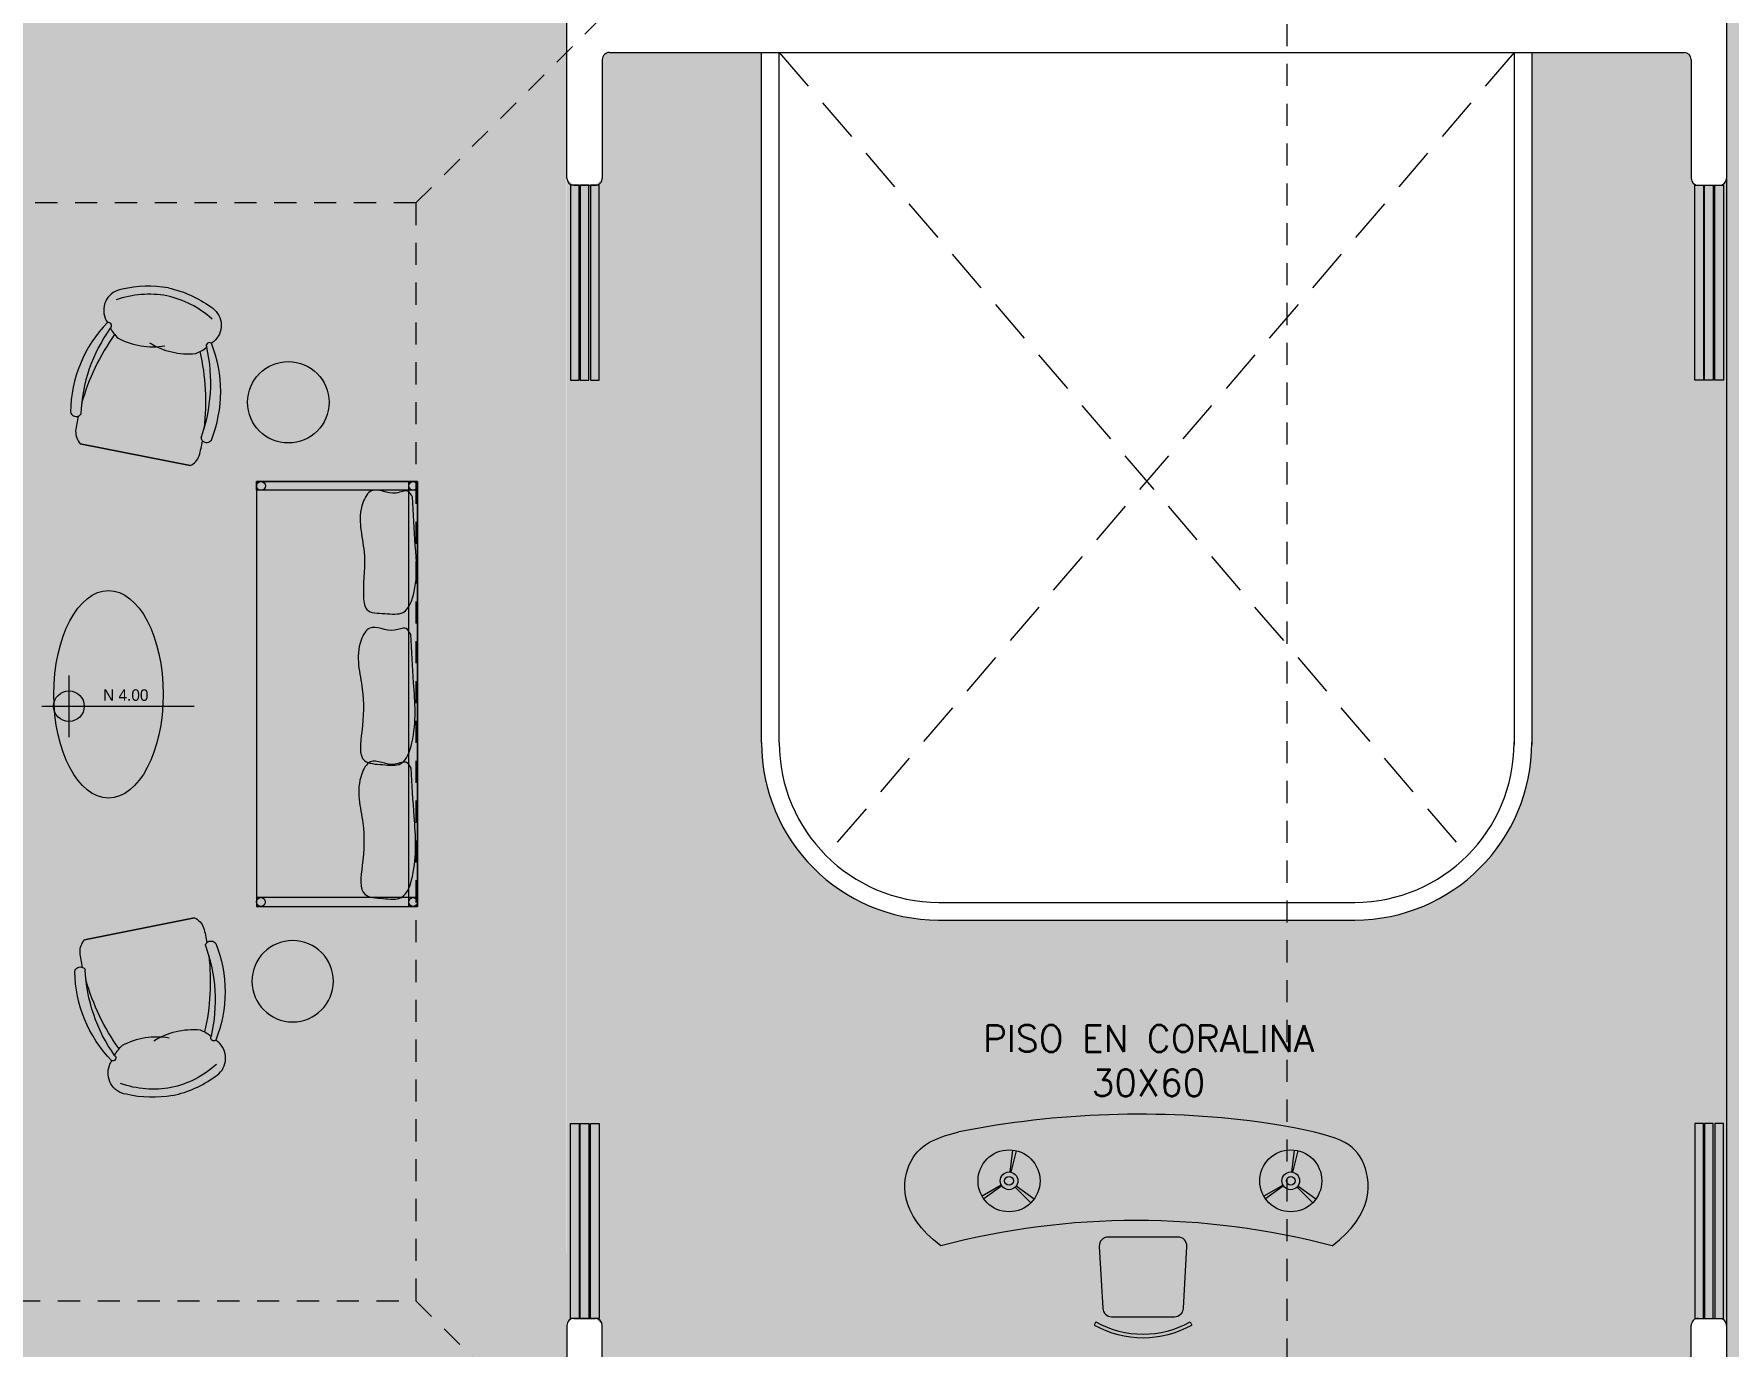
# Model space of a CAD drawing. Header units: metres. Extents: x 8 to 2416, y -346 to 476.
# Drawn here: x 220 to 229.57, y -186.77 to -179.36 of the extents above; entities that cross this region are included whole.
import ezdxf

# ---------------------------------------------------------------- set-up
doc = ezdxf.new("R2010")
doc.units = ezdxf.units.M
for name, pattern in [('0', [0]), ('DASHED2', [0.375, 0.25, -0.125]), ('HIDDEN2', [0.1875, 0.125, -0.0625])]:
    doc.linetypes.add(name, pattern=pattern)
doc.layers.get('0').update_dxf_attribs({"color": 250, "linetype": '0', "lineweight": 20})
for name, color, linetype, lineweight in [('A-DOOR', 35, 'Continuous', 5), ('A-WALL', 250, 'Continuous', 20), ('baños', 140, 'Continuous', 0), ('MOBILIARIOS', 252, 'Continuous', 0), ('muros bajitos', 252, 'Continuous', 5), ('piso', 253, 'Continuous', 0), ('SE-3', 253, 'Continuous', 5), ('textos', 7, 'Continuous', 0)]:
    doc.layers.add(name, color=color, linetype=linetype, lineweight=lineweight)
doc.layers.add('Techos 1', color=7, linetype='HIDDEN2', lineweight=9, true_color=0x42391a)
doc.styles.add('ESC100-2mm', font='arial.ttf', dxfattribs={"height": 0.15})
doc.styles.get("Standard").update_dxf_attribs({"font": 'arial.ttf', "height": 0.1875})

# ---------------------------------------------------------------- blocks, each defined once
blk = doc.blocks.new('PL BASE 2N NASAS 09')
at = {"layer": 'textos', "transparency": 33554534}
h = blk.add_hatch(color=256, dxfattribs=at)
h.dxf.hatch_style = 1
h.paths.add_polyline_path([(170.234793080176, -14.86740083156837, 0.4142135623730951), (170.1482478921147, -14.95394601978114), (170.234793080176, -14.95394601978114)])
h.paths.add_polyline_path([(170.3213382683888, -14.95394601978114), (170.234793080176, -14.95394601978114), (170.234793080176, -15.04049120799391, 0.4142135623730951)])
at = {"layer": 'A-DOOR'}
for points in [[(173.0669823746514, -13.11175584108811), (173.1169823746514, -13.11175584108811), (173.1169823746514, -12.01175584108809), (173.0669823746514, -12.01175584108809)], [(173.1219942356766, -13.11175584108811), (173.1719942356766, -13.11175584108811), (173.1719942356766, -12.01175584108809), (173.1219942356766, -12.01175584108809)], [(173.1800409744075, -13.11175584108811), (173.2300409744075, -13.11175584108811), (173.2300409744075, -12.01175584108809), (173.1800409744075, -12.01175584108809)], [(179.4175344370044, -12.01175584108713), (179.4675344370043, -12.01175584108713), (179.4675344370043, -13.11175584108715), (179.4175344370044, -13.11175584108715)], [(179.4725462980295, -12.01175584108713), (179.5225462980296, -12.01175584108713), (179.5225462980296, -13.11175584108715), (179.4725462980295, -13.11175584108715)], [(179.5305930367605, -12.01175584108713), (179.5805930367605, -12.01175584108713), (179.5805930367605, -13.11175584108715), (179.5305930367605, -13.11175584108715)], [(173.0669823746514, -17.31167813665297), (173.1169823746514, -17.31167813665297), (173.1169823746514, -18.41167813665299), (173.0669823746514, -18.41167813665299)], [(173.1219942356766, -17.31167813665297), (173.1719942356766, -17.31167813665297), (173.1719942356766, -18.41167813665299), (173.1219942356766, -18.41167813665299)], [(173.1800409744075, -17.31167813665297), (173.2300409744075, -17.31167813665297), (173.2300409744075, -18.41167813665299), (173.1800409744075, -18.41167813665299)], [(179.4175344300859, -18.41167813665298), (179.4675344300858, -18.41167813665298), (179.4675344300858, -17.31167813665296), (179.4175344300859, -17.31167813665296)], [(179.472546291111, -18.41167813665298), (179.5225462911111, -18.41167813665298), (179.5225462911111, -17.31167813665296), (179.472546291111, -17.31167813665296)], [(179.530593029842, -18.41167813665298), (179.580593029842, -18.41167813665298), (179.580593029842, -17.31167813665296), (179.530593029842, -17.31167813665296)]]:
    blk.add_lwpolyline(points, close=True, dxfattribs=at)
at = {"layer": 'A-WALL'}
for p, q in [((179.5975462980347, -10.0517427441313), (179.5975462976081, -11.97175584109599)), ((173.0472601409608, -11.97175584123517), (173.0472601375557, -11.05172817284842)), ((173.2872601336097, -11.2617281727759), (179.3575462980084, -11.26172817269991)), ((173.2472601336102, -11.30172817322861), (173.2472601411935, -11.9717558406344)), ((179.3975462980089, -11.3017281726727), (179.3975462984648, -11.97175584111437)), ((179.4375462984648, -12.01175584108716), (179.5575462976082, -12.0117558410871)), ((173.0472601408498, -18.45167813665302), (173.0472601381516, -19.21005285760835)), ((173.2472601339304, -19.09341042390061), (173.2472601408809, -18.44930401031354)), ((179.397546298029, -19.09170580496559), (179.3975462907705, -18.45167813710664)), ((179.5975462910209, -18.45167813650563), (179.5975462980924, -20.37171360113115))]:
    blk.add_line(p, q, dxfattribs=at)
at = {"layer": 'A-WALL', "transparency": 33554684}
for p, q in [((173.0872601409608, -12.01175584108712), (173.2072601411935, -12.01175584108712)), ((173.0872601408497, -18.41167813665302), (173.2072601411001, -18.41167813665296)), ((179.4375462907705, -18.41167813665301), (179.5575462910209, -18.41167813665295))]:
    blk.add_line(p, q, dxfattribs=at)
at = {"layer": 'A-WALL'}
for centre, start, end in [((173.2872601336102, -11.3017281727759), 90.00000000071721, 180.0000006484698), ((179.3575462980089, -11.30172817269991), 3.898259567554485e-08, 90.00000000071722), ((173.0872601409608, -11.97175584108712), 180.0000002120553, 270), ((179.4375462984648, -11.97175584108716), 180.0000000389823, 270.0000000000271), ((179.5575462976081, -11.9717558410871), 270.0000000000272, 359.9999999872698), ((173.0872601408498, -18.45167813665302), 90.00000000002713, 180.0000006497784), ((173.2072601411001, -18.45167813665296), 2.110196507845611e-07, 90.00000000002719), ((179.4375462907705, -18.45167813665301), 90.00000000002714, 180.0000006497784), ((179.5575462910209, -18.45167813665295), 2.110196507845611e-07, 90.00000000002719)]:
    blk.add_arc(centre, 0.04, start, end, dxfattribs=at)
at = {"layer": 'A-WALL', "transparency": 33554684}
blk.add_arc((173.2072601411935, -11.97175584108712), 0.04, 270, 6.484707498959328e-07, dxfattribs=at)
at = {"layer": 'muros bajitos'}
for p, q in [((174.1473032159796, -15.15974076800583), (174.1473032159796, -11.26172817271188)), ((174.2473032159796, -15.15974076800582), (174.2473032159796, -11.26172817271187)), ((178.3973032159799, -11.26172817271193), (178.3973032159799, -15.16958109319678)), ((178.4973032159799, -11.26172817271193), (178.4973032159799, -15.16958109319678)), ((175.1473032159795, -16.06174076800594), (177.49730321598, -16.06174076800594)), ((175.1473032159795, -16.16174076800594), (177.49730321598, -16.16174076800594))]:
    blk.add_line(p, q, dxfattribs=at)
for centre, radius, start, end in [((175.1490121720673, -15.16003338388292), 1.001709003566521, 179.9814068008667, 269.8914106109264), ((175.1490121720673, -15.16003338388292), 0.901709003566521, 179.9814068008667, 269.8914106109264), ((177.4955942598922, -15.16003338388292), 0.9017090035665026, 270.1085893890719, 0.01859319913330137), ((177.4955942598922, -15.16003338388292), 1.001709003566503, 270.1085893890719, 0.01859319913330137)]:
    blk.add_arc(centre, radius, start, end, dxfattribs=at)
at = {"layer": 'piso', "color": 9, "linetype": 'DASHED2', "true_color": 0xc7c8ca}
for p, q in [((174.2473032159796, -11.26172817276388), (178.1339060810344, -15.79692987947935)), ((178.3973032159799, -11.26172817271193), (174.5107003509251, -15.79692987947936))]:
    blk.add_line(p, q, dxfattribs=at)
at = {"layer": 'piso'}
blk.add_line((179.5975462976081, -11.97175584109599), (179.5975462910209, -18.45167813650563), dxfattribs=at)
at = {"layer": 'Techos 1'}
for p, q in [((172.1942857632047, -12.11172817273774), (176.0975462980299, -8.211728172736743)), ((172.1942857632047, -12.11172817273774), (157.447546261613, -12.1117281727379)), ((172.1942857632047, -12.11172817273774), (172.1942857632047, -18.31170580500334)), ((160.0475462980299, -18.31170580500288), (172.1942857632047, -18.31170580500334)), ((172.1942857632047, -18.31170580500334), (176.0975462980299, -22.21176698887071))]:
    blk.add_line(p, q, dxfattribs=at)
blk.add_lwpolyline([(180.5083658886492, -9.300908582120115), (177.1135463058211, -9.300908582120115), (177.1135463058212, -21.12254776335566), (180.5083658886493, -21.12254776335566)], close=True, dxfattribs=at)
at = {"layer": 'textos'}
for p, q in [((170.234793080176, -14.77996804593351), (170.234793080176, -15.12792399362877)), ((170.0809776643372, -14.95394601978114), (170.9418516442373, -14.95394601978114))]:
    blk.add_line(p, q, dxfattribs=at)
blk.add_circle((170.234793080176, -14.95394601978114), 0.08654518812586502, dxfattribs=at)
at = {"layer": 'baños', "linetype": 'Continuous', "flags": 8}
for tag, p in [('MODELNUMBER', (167.1329024166141, -5.630616461235325, 2.857834639711941e-07)), ('TRADENAME', (167.1329024166694, -5.630658418648187, 2.857834639711941e-07)), ('MATERIAL', (167.132902416781, -5.630742991131916, 2.857834639711941e-07)), ('PRODUCT', (167.1329024167253, -5.630700704890165, 2.857834639711941e-07)), ('MODELNUMBER', (168.3076463902173, -5.630616461235325, 2.857834639711941e-07)), ('TRADENAME', (168.3076463902726, -5.630658418648187, 2.857834639711941e-07)), ('MATERIAL', (168.3076463903842, -5.630742991131916, 2.857834639711941e-07)), ('PRODUCT', (168.3076463903285, -5.630700704890165, 2.857834639711941e-07))]:
    blk.add_attdef(tag, p, '', height=2.537174511142602e-05, rotation=180.0000755047861, dxfattribs=at)
at = {"layer": 'textos', "insert": (170.4277608009132, -14.85855876717437), "char_height": 0.065, "attachment_point": 1, "style": 'ESC100-2mm'}
blk.add_mtext_dynamic_manual_height_columns('{\\Ftxt|c0;N 4.00}', width=2.216942068900153, gutter_width=0.5, heights=[0], dxfattribs=at)
blk = doc.blocks.new('A$Ca77e88c0')
at = {"layer": 'MOBILIARIOS', "linetype": 'Continuous'}
for p, q in [((-1.01544009112331e-06, 1.345651717750314), (0.2432006324802956, 0.7609629148360568)), ((0.2434936794290365, 0.7602583913973433), (-1.01544009112331e-06, 1.345651717750314))]:
    blk.add_line(p, q, dxfattribs=at)
for points in [[(1.008125358282257, 1.421644926686, 0.1039314940816634), (0.8565039751341033, 1.635341077202924, 0.4816425142703648), (0.6680163613940238, 1.624038728942594, 0.04769290382593253), (0.6541480739223005, 1.598549663945079, 0.04769290382593253)], [(1.008125358282257, 1.421644926686, -0.1039314940816634), (1.052784169101784, 1.163457631906155, -0.4816425142703648), (0.9118832402327826, 1.037750623982532, -0.04769290382593253), (0.8840291604386721, 1.045885245870366, -0.04769290382593253)]]:
    blk.add_lwpolyline(points, format="xyb", dxfattribs=at)
blk.add_circle((0.8492057223544123, 0.4995568400983785), 0.2298709159306602, dxfattribs=at)
for centre, radius, start, end in [((0.4617242351280026, 1.186615437588941), 0.5494554148781862, 23.33144091005351, 53.59475911017562), ((0.4617242351280026, 1.186615437588941), 0.5494554148781862, 23.33144091005351, 53.59475911017562), ((0.5211640327007387, 0.8742309412396736), 0.7364253986046762, 79.5964273083542, 123.141460013839), ((0.6119683532004103, 0.6674222117736832), 0.9011393486706466, 88.3763175299365, 121.4795801063592), ((0.6119683532004103, 0.6674222117736832), 0.9011393486706466, 88.3763175299365, 121.4795801063592), ((0.8582869231260304, 1.456687728374263), 0.2476148482638519, 153.2164631884846, 169.9181615114396), ((0.8582869231260304, 1.456687728374263), 0.2476148482638519, 153.2164631884846, 169.9181615114396), ((0.6433678240385632, 1.584722407389307), 0.01753302070708554, 250.4541552792381, 52.05867932115643), ((0.6433678240385632, 1.584722407389307), 0.01753302070708554, 250.4541552792381, 52.05867932115643), ((0.482298413593611, 0.5299989606322697), 0.9794968593784246, 111.463132579121, 116.5117549905626), ((0.1420839169161638, 1.468433514878299), 0.03250318277003803, 136.3786589685017, 235.7351286119867), ((0.1421050225162332, 1.468433068013667), 0.03250318277003803, 235.6979299261122, 268.7539358899367), ((0.5865066073011747, 0.2492669453939129), 1.278650277089649, 88.45422214888875, 107.9351379704345), ((0.5865066073011747, 0.2492669453939129), 1.278650277089649, 88.45422214888875, 107.9351379704345), ((1.028085993714569, 1.542618349044474), 0.4157769604742426, 185.8786269019389, 223.4033146908429), ((1.028085993714569, 1.542618349044474), 0.4157769604742426, 185.8786269019389, 223.4033146908429), ((0.09954396986930192, 1.319152080382622), 0.102937972921029, 121.9513952527802, 165.0616113181149), ((0.4562253716892144, 1.199835429370793), 0.5494554148781862, 351.5750344419301, 21.83835264244334), ((0.4562253716892144, 1.199835429370793), 0.5494554148781862, 351.5750344419301, 21.83835264244334), ((1.107992018498635, 1.350513738157119), 0.4157769604742426, 181.7664788580354, 219.2911666477421), ((0.1939373106673656, 1.67242391200412), 0.9011393486706546, 283.6902134468298, 316.793476027593), ((0.1939373106673656, 1.67242391200412), 0.9011393486706546, 283.6902134468298, 316.793476027593), ((-0.1205687898320491, 1.949169354831611), 1.278650277089682, 297.2346555881981, 316.715571410285), ((-0.1205687898320491, 1.949169354831611), 1.278650277089682, 297.2346555881981, 316.715571410285), ((0.9273403582897402, 1.290674172802198), 0.2476148482638519, 235.2516320466443, 251.9533303586874), ((0.9273403582897402, 1.290674172802198), 0.2476148482638519, 235.2516320466443, 251.9533303586874), ((0.86662271729125, 1.047988231063002), 0.01753302070708554, 353.1111142346953, 154.7156382658125), ((0.86662271729125, 1.047988231063002), 0.01753302070708554, 353.1111142346953, 154.7156382658125), ((0.2765880960448328, 1.462223714828781), 0.7364253986046891, 282.028333531872, 325.5733662439656), ((0.005241825943642198, 1.67738085465426), 0.9794968593784247, 288.6412153358525, 293.6898377472875), ((0.4307414685147535, 0.7744627313236947), 0.03250318277003803, 169.4346649323377, 268.7911345856439), ((0.4307414685147535, 0.7744627313236947), 0.03250318277003803, 136.3786589685017, 169.4346649323377), ((0.4307414685147535, 0.7744627313236947), 0.03250318277003803, 136.3786589685017, 169.4346649323377), ((0.2948204551025526, 0.849487245464843), 0.102937972921029, 240.0913590082954, 283.2015750736196)]:
    blk.add_arc(centre, radius, start, end, dxfattribs=at)
blk = doc.blocks.new('PL MUEBLES 2N NASAS 09')
at = {"layer": 'MOBILIARIOS'}
for p, q in [((221.2084601007328, 49.03247549644821), (221.2081931343091, 46.632475545426)), ((222.1184600866796, 49.03237425293216), (221.2084601007328, 49.03247549644821)), ((222.1181931030788, 46.63237426342241), (222.1184600866796, 49.03237425293216)), ((221.2081931343091, 46.632475545426), (222.1181931030788, 46.63237426342241)), ((225.4651263719352, 45.13203718253355), (225.4806307137624, 45.2560719171219)), ((225.4710514164618, 45.13093041370887), (225.5013683695871, 45.25219822622459)), ((227.056542326337, 45.13203718253355), (227.0720466681642, 45.2560719171219)), ((227.0624673708635, 45.13093041370887), (227.0927843239888, 45.25219822622459)), ((225.4155124781028, 45.05761634178491), (225.3069820853344, 44.99559897449073)), ((225.4182379616469, 45.05336137901615), (225.3165212777458, 44.98070660480009)), ((225.494279974264, 45.04706794964152), (225.582668321913, 44.9586796019925)), ((225.4996113087691, 45.05336137901615), (225.6013279926702, 44.98070660480009)), ((227.0069284325046, 45.05761634178491), (226.8983980397362, 44.99559897449073)), ((227.0096539160486, 45.05336137901615), (226.9079372321476, 44.98070660480009)), ((227.0856959286658, 45.04706794964152), (227.1740842763148, 44.9586796019925)), ((227.0910272631709, 45.05336137901615), (227.192743947072, 44.98070660480009)), ((225.9495237831448, 44.28551737678019), (225.9398109245213, 44.26803423125777)), ((226.4823831290751, 44.28551737678019), (226.4920959876986, 44.26803423125777))]:
    blk.add_line(p, q, dxfattribs=at)
for points in [[(222.1184600866796, 49.03237425293216), (222.1184545547592, 48.98237426273224), (221.2084545688124, 48.98247550624823), (221.2084601007328, 49.03247549644821)], [(222.0684601414896, 49.03237983399524), (222.1184600866796, 49.03237425293216), (222.1181931030788, 46.63237426342241), (222.0681930637361, 46.63237984035269)], [(222.118193109601, 46.63237432974248), (222.1181986693539, 46.68237433059753), (221.2081987112395, 46.68247558476865), (221.2081931236542, 46.63247557325847)]]:
    blk.add_lwpolyline(points, close=True, dxfattribs=at)
blk.add_lwpolyline([(226.0382527793805, 44.31509078811716), (226.3936541328395, 44.31509078811716, 0.3980502806704841), (226.4435771504998, 44.36231728713612), (226.4630215949442, 44.71231728713603, 0.4305637126590388), (226.4130985772838, 44.76509078811721), (226.0188083349361, 44.76509078811721, 0.4305637126590388), (225.9688853172757, 44.71231728713603), (225.9883297617201, 44.36231728713612, 0.3980502806704841)], format="xyb", close=True, dxfattribs=at)
for centre, radius in [((221.2334573662936, 49.00747276528691), 0.02500000596046448), ((222.0934573063755, 49.00737703238108), 0.02500000596046448), ((221.2331959424457, 46.65747277663221), 0.02500000596046448), ((222.0931958612173, 46.65737709939138), 0.02500000596046448), ((225.4589246352044, 45.08242328870112), 0.1750000000000007), ((227.0503405896062, 45.08242328870112), 0.1750000000000007), ((225.4589246352044, 45.08242328870112), 0.05000000000000071), ((225.4589246352044, 45.08242328870112), 0.02500000000000213), ((227.0503405896062, 45.08242328870112), 0.05000000000000071), ((227.0503405896062, 45.08242328870112), 0.02500000000000213)]:
    blk.add_circle(centre, radius, dxfattribs=at)
for centre, radius, start, end in [((226.1931699328466, 40.2176871504942), 5.240967372444364, 82.54918190308746, 101.19032469346), ((226.1788276698132, 40.51665825568692), 4.341647544480189, 75.25051085551087, 104.7494891444891), ((226.21595345611, 44.76509078811721), 0.5686122742864268, 240.9453959009042, 299.0546040990957), ((226.21595345611, 44.76509078811721), 0.5486122742864268, 240.9453959009042, 299.0546040990957)]:
    blk.add_arc(centre, radius, start, end, dxfattribs=at)
blk.add_ellipse((220.3726687144446, 47.83044394648338), major_axis=(-1.076550030645763e-16, -0.5860465408721923), ratio=0.527578895326823, dxfattribs=at)
for points in [[(222.0892682766405, 48.94423092125269), (222.1055445577558, 48.67065774590251), (222.0990340611673, 48.41022523646294), (222.037137912512, 48.29301390593648), (221.9330213443727, 48.28650301149955), (221.8320973795608, 48.309249774201), (221.8125593544094, 48.39395095960877), (221.8158269106353, 48.63490955335923), (221.8093247532525, 48.9117428473243), (221.8581494772207, 48.98003704413234), (221.9981180252937, 48.96706971979561), (222.0632429290731, 48.97684620728067), (222.0892682766405, 48.94423092125269)], [(222.0794082873197, 48.16880266152575), (222.0956846069228, 47.89522946899817), (222.0858731690919, 47.55662075332291), (222.0239770482692, 47.43940943345158), (221.9198604629526, 47.432898500527), (221.8189364703083, 47.45564525257331), (221.8026994035761, 47.61852268270437), (221.8059668869596, 47.85948121665704), (221.7994648130744, 48.13631454258744), (221.8482895370426, 48.20460873939542), (221.9882580851156, 48.19164141505875), (222.0533830167276, 48.20141791319893), (222.0794082873197, 48.16880266152575)], [(222.0826164201265, 47.41284708994781), (222.0988926734094, 47.13927390394256), (222.0890813084209, 46.80066524806509), (222.0271851319333, 46.68345390688351), (221.9230685916264, 46.67694302310165), (221.8221445539723, 46.6996897260053), (221.8059074594078, 46.86256714548129), (221.8091750541212, 47.10352572205435), (221.8026728860832, 47.38035904385189), (221.8514976485392, 47.44865322348253), (221.9914661302921, 47.43568590566813), (222.0565911110469, 47.44546235879839), (222.0826164201265, 47.41284708994781)]]:
    blk.add_spline(points, degree=3, dxfattribs=at)
for points in [[(227.2841821580775, 44.71524073740203), (227.522668629112, 44.89435139992649), (227.496028618664, 45.27659719914179), (227.2961011662806, 45.34655551293501), (226.8727929099173, 45.4144026139446)], [(225.073473181549, 44.71524073740203), (224.8349867105144, 44.89435139992649), (224.8616267209625, 45.27659719914179), (225.0656960037026, 45.32867329012272), (225.17606221588, 45.3590129416801)]]:
    blk.add_open_spline(points, degree=3, dxfattribs=at)
blk.add_blockref('PL BASE 2N NASAS 09', (49.91427858474094, 62.7170073077223))
at = {"layer": 'MOBILIARIOS', "rotation": 56.16031382123446}
blk.add_blockref('A$Ca77e88c0', (221.3301754742734, 48.49612453143013), dxfattribs=at)
at = {"layer": 'MOBILIARIOS', "xscale": -1, "rotation": 123.8268872980607}
blk.add_blockref('A$Ca77e88c0', (221.3551008358445, 47.19343807951592), dxfattribs=at)

msp = doc.modelspace()

# ---------------------------------------------------------------- hatches: boundary and pattern name
at = {"layer": 'SE-3', "true_color": 0xffc78f, "transparency": 33554483}
h = msp.add_hatch(color=31, dxfattribs=at)
h.dxf.hatch_style = 1
edge = h.paths.add_edge_path()
edge.add_line((234.1118248828085, -173.8632238283949), (234.0618248827708, -173.8632238283949))
edge.add_arc((234.0618248827708, -173.7632238283949), 0.1000000000000227, 180, 270, ccw=False)
edge.add_line((233.9618248827707, -173.7632238283949), (233.9618248827707, -173.6382238284322))
edge.add_line((233.9618248827707, -173.6382238284322), (229.5618248827708, -173.6382238284322))
edge.add_line((229.5618248827708, -173.6382238284322), (229.5618248827708, -174.5732383998171))
edge.add_line((229.5618248827708, -174.5732383998171), (229.5618248827721, -175.5853187066374))
edge.add_line((229.5618248827721, -175.5853187066374), (230.1453980646193, -175.2446394654345))
edge.add_line((230.1453980646193, -175.2446394654345), (230.1606674096949, -175.2707953892855))
edge.add_arc((229.3624557992876, -175.5731917153769), 0.8535720901145886, -76.4926385602086, 20.748807315706927, ccw=False)
edge.add_line((229.561824882763, -176.4031539323342), (229.5618248827631, -176.4203646462384))
edge.add_arc((229.362181853888, -177.2502610096743), 0.8535720901145907, -17.181386444612883, 76.47372620795852, ccw=False)
edge.add_line((230.1776627583398, -177.5024042378149), (230.4726444733901, -177.5024042378149))
edge.add_line((230.4726444733901, -177.5024042378149), (234.1118248828085, -173.8632238283949))
edge = h.paths.add_edge_path()
edge.add_line((230.1453986187543, -175.2446404146509), (229.5465560918169, -175.5942336173942))
edge.add_line((229.5465560918169, -175.5942336173942), (229.561824882763, -176.4031539323342))
edge.add_arc((229.3666580736794, -175.5786057960074), 0.8473309344571432, 283.3165756940752, 383.212228695693)
edge = h.paths.add_edge_path()
edge.add_line((229.5618248827631, -176.4203646462384), (229.5618248827682, -177.1596091516274))
edge.add_line((229.5618248827682, -177.1596091516274), (230.0438102440501, -177.502405510525))
edge.add_line((230.0438102440501, -177.502405510525), (230.1776627583398, -177.5024042378149))
edge.add_arc((229.362181853888, -177.2502610096743), 0.8535720901146279, 342.8186135553871, 436.4737262079585)
edge = h.paths.add_edge_path()
edge.add_line((230.4726444733902, -177.5024042378149), (230.1776627583398, -177.5024042378149))
edge.add_arc((229.3621818538882, -177.2502610096743), 0.8535720901144566, 339.2324744177048, 342.8186135553855, ccw=False)
edge.add_line((230.1602946302173, -177.5529180916708), (230.145016740937, -177.5790690257018))
edge.add_line((230.145016740937, -177.5790690257018), (230.0137907728898, -177.5024042378149))
edge.add_line((230.0137907728898, -177.5024042378149), (229.5618248827705, -177.5024042378149))
edge.add_line((229.5618248827705, -177.5024042378149), (229.5618248827757, -178.253238399863))
edge.add_line((229.5618248827757, -178.253238399863), (229.5618248823491, -180.1732514967907))
edge.add_line((229.5618248823491, -180.1732514967907), (229.5618248757619, -186.6531737922004))
edge.add_line((229.5618248757619, -186.6531737922004), (229.5618248828334, -188.5732092568259))
edge.add_line((229.5618248828334, -188.5732092568259), (229.5618248828166, -189.3240434190504))
edge.add_line((229.5618248828166, -189.3240434190504), (230.0143273571776, -189.3240434190504))
edge.add_line((230.0143273571776, -189.3240434190504), (230.1455394548771, -189.2473867344931))
edge.add_line((230.1455394548771, -189.2473867344931), (230.107615943455, -189.9929601717419))
edge.add_arc((229.9428121150796, -189.6373936860227), 0.3919028293006768, 53.08821326406428, 294.8675586777856, ccw=False)
edge.add_line((230.1781829667207, -189.3240434190504), (230.4726444733902, -189.3240434190504))
edge.add_line((230.4726444733902, -189.3240434190504), (230.4726444733902, -177.5024042378149))
h.paths.add_polyline_path([(229.5618248827682, -177.1596091516274), (229.5618248827687, -177.2383568879353), (230.0137907728898, -177.5024042378149), (230.0438102440501, -177.502405510525)], flags=17)
h.paths.add_polyline_path([(229.5618248827687, -177.2383568879353), (229.5618248827705, -177.5024042378149), (230.0137907728898, -177.5024042378149)], flags=17)
h.paths.add_polyline_path([(230.1453986187543, -175.2446404146509), (230.1453980646193, -175.2446394654345), (229.5618248827574, -175.585318706646), (229.5465560918169, -175.5942336173942)], flags=0)
edge = h.paths.add_edge_path()
edge.add_line((234.5968248827707, -173.3364055027311), (229.5318248110752, -173.3364055027311))
edge.add_arc((229.5318248110753, -173.3764055027312), 0.04000000000004889, 90.0000000000814, 167.7626403239091)
edge.add_line((229.4927336953826, -173.3679270197356), (229.4918248110752, -173.4132251011052))
edge.add_line((229.4918248110752, -173.4132251011052), (229.5218248827708, -173.4132251011052))
edge.add_arc((229.5218248827708, -173.4532251011051), 0.03999999999996362, -4.069988790433854e-11, 90.0000000000407, ccw=False)
edge.add_line((229.5618248827708, -173.4532251011052), (229.5618248827708, -173.6382238284322))
edge.add_line((229.5618248827708, -173.6382238284322), (233.9618248827707, -173.6382238284322))
edge.add_line((233.9618248827707, -173.6382238284322), (233.9618248827707, -173.5132251011051))
edge.add_arc((234.0618248827708, -173.5132251011051), 0.1000000000000227, 90, 180, ccw=False)
edge.add_line((234.0618248827708, -173.4132251011051), (234.4618248827707, -173.4132251011051))
edge.add_arc((234.4618248827707, -173.5132251011051), 0.09999999999999432, 44.99999999998852, 90, ccw=False)
edge.add_line((234.5325355608894, -173.4425144229864), (234.6260043170185, -173.3490456668949))
edge.add_arc((234.5968248827707, -173.3764055027312), 0.04000000000007836, 43.15669113182741, 89.99999999995929)
edge = h.paths.add_edge_path()
edge.add_line((234.4886444094868, -173.8632238283949), (234.1118248828085, -173.8632238283949))
edge.add_line((234.1118248828085, -173.8632238283949), (230.4726444733902, -177.5024042378148))
edge.add_line((230.4726444733902, -177.5024042378148), (230.4726444733902, -189.3240434190504))
edge.add_line((230.4726444733902, -189.3240434190504), (234.111824882734, -192.963223828395))
edge.add_line((234.111824882734, -192.963223828395), (234.4886444094868, -192.963223828395))
edge.add_line((234.4886444094868, -192.963223828395), (234.4886444094868, -187.7123014606605))
edge.add_line((234.4886444094868, -187.7123014606605), (234.0618248827708, -187.7123014606605))
edge.add_arc((234.0618248827708, -187.6123014606604), 0.1000000000000227, 180, 270, ccw=False)
edge.add_line((233.9618248827707, -187.6123014606604), (233.9618248827707, -187.3623014606605))
edge.add_arc((234.0618248827708, -187.3623014606605), 0.1000000000000227, 90, 180, ccw=False)
edge.add_line((234.0618248827708, -187.2623014606605), (234.4886444094868, -187.2623014606605))
edge.add_line((234.4886444094868, -187.2623014606605), (234.4886444094868, -179.563223828395))
edge.add_line((234.4886444094868, -179.563223828395), (234.0618248827708, -179.563223828395))
edge.add_arc((234.0618248827708, -179.463223828395), 0.1000000000000227, 180, 270, ccw=False)
edge.add_line((233.9618248827707, -179.463223828395), (233.9618248827707, -179.213223828395))
edge.add_arc((234.0618248827707, -179.213223828395), 0.09999999999999432, 89.99999999998369, 180, ccw=False)
edge.add_line((234.0618248827708, -179.113223828395), (234.4886444094868, -179.113223828395))
edge.add_line((234.4886444094868, -179.113223828395), (234.4886444094868, -173.8632238283949))
edge = h.paths.add_edge_path(flags=16)
edge.add_arc((231.5761024920778, -184.1501909773081), 0.08654518812585366, 0, 360)
edge = h.paths.add_edge_path()
edge.add_arc((234.5968248827713, -173.3764042300207), 0.03999999999939519, 359.9999999996336, 403.1566911320836)
edge.add_line((234.6260043170185, -173.3490443941848), (234.5325355609082, -173.4425131502951))
edge.add_arc((234.4618248827708, -173.5132238283949), 0.09999999999998473, 0, 44.99999998477739, ccw=False)
edge.add_line((234.5618248827708, -173.5132238283949), (234.5618248827708, -173.7632238283949))
edge.add_arc((234.4618248827708, -173.7632238283949), 0.09999999999999432, -74.44309708617828, 0, ccw=False)
edge.add_line((234.4886444094868, -173.8595602855995), (234.4886444094868, -179.1168873711904))
edge.add_arc((234.4618248827708, -179.213223828395), 0.1000000000000056, 0, 74.44309708617828, ccw=False)
edge.add_line((234.5618248827708, -179.213223828395), (234.5618248827708, -179.463223828395))
edge.add_arc((234.4618248827708, -179.463223828395), 0.09999999999999432, -74.44309708617828, 0, ccw=False)
edge.add_line((234.4886444094868, -179.5595602855996), (234.4886444094868, -187.265965003456))
edge.add_arc((234.4618248827708, -187.3623014606605), 0.1000000000000056, 0, 74.44309708617828, ccw=False)
edge.add_line((234.5618248827708, -187.3623014606605), (234.5618248827708, -187.6123014606604))
edge.add_arc((234.4618248827708, -187.6123014606604), 0.09999999999999432, -74.44309708617828, 0, ccw=False)
edge.add_line((234.4886444094868, -187.708637917865), (234.4886444094868, -192.9668873711904))
edge.add_arc((234.4618248827709, -193.0632238283951), 0.1000000000000375, 0, 74.44309708623399, ccw=False)
edge.add_line((234.5618248827709, -193.0632238283951), (234.5618248827709, -193.3132238283949))
edge.add_arc((234.4618248827703, -193.3132238283947), 0.1000000000005912, 314.9999999851113, 359.99999999985346, ccw=False)
edge.add_line((234.532535560871, -193.3839345065321), (234.6260043170006, -193.4774032626617))
edge.add_arc((234.5968248827702, -193.4500434268061), 0.04000000000060646, 316.8433088308209, 359.9999999996336)
edge.add_line((234.6368248827708, -193.4500434268064), (234.6368248827707, -173.3764042300209))
edge = h.paths.add_edge_path()
edge.add_line((233.9618248827709, -193.2360931078047), (229.5618248827708, -193.2360931078047))
edge.add_line((229.5618248827708, -193.2360931078047), (229.5618248827708, -193.3732238283949))
edge.add_arc((229.5218248827708, -193.3732238283949), 0.03999999999999204, -90, 0, ccw=False)
edge.add_line((229.5218248827708, -193.413223828395), (229.4918248110752, -193.413223828395))
edge.add_line((229.4918248110752, -193.413223828395), (229.4918248110752, -193.4500434268064))
edge.add_arc((229.5318248110752, -193.4500434268064), 0.03999999999999204, 180, 270)
edge.add_line((229.5318248110752, -193.4900434268064), (234.5968248827708, -193.4900434268064))
edge.add_arc((234.5968248827708, -193.4500434268064), 0.03999999999999204, 270, 316.8433088305034)
edge.add_line((234.6260043170006, -193.4774032626617), (234.532535560871, -193.3839345065321))
edge.add_arc((234.4618248827706, -193.3132238283943), 0.1000000000006278, 270.00000000014654, 314.99999998484645, ccw=False)
edge.add_line((234.4618248827709, -193.413223828395), (234.0618248827709, -193.413223828395))
edge.add_arc((234.0618248827709, -193.3132238283949), 0.1000000000000227, 180, 270, ccw=False)
edge.add_line((233.9618248827709, -193.3132238283949), (233.9618248827709, -193.2360931078047))
edge = h.paths.add_edge_path()
edge.add_line((230.4726444733902, -189.3240434190504), (230.1781829667207, -189.3240434190504))
edge.add_arc((229.3627045678281, -189.5761947505205), 0.8535720901146124, -76.50981148086129, 17.181955786327876, ccw=False)
edge.add_line((229.5618248827503, -190.4062166858981), (229.5618248827503, -190.423176438387))
edge.add_arc((229.3629785132277, -191.253264044818), 0.853572090114624, -20.748807315696695, 76.52872097409289, ccw=False)
edge.add_line((230.1611901236351, -191.5556603709092), (230.1459207785593, -191.5818162947604))
edge.add_line((230.1459207785593, -191.5818162947604), (229.5618248827504, -191.2408319028044))
edge.add_line((229.5618248827504, -191.2408319028044), (229.5618248827504, -192.2755092569809))
edge.add_line((229.5618248827504, -192.2755092569809), (229.5618248827664, -193.1360931078047))
edge.add_line((229.5618248827664, -193.1360931078047), (233.9618248827709, -193.1360931078047))
edge.add_line((233.9618248827709, -193.1360931078047), (233.9618248827709, -193.0632238283951))
edge.add_arc((234.0618248827709, -193.0632238283951), 0.1000000000000227, 90, 180, ccw=False)
edge.add_line((234.0618248827709, -192.963223828395), (234.111824882734, -192.963223828395))
edge.add_line((234.111824882734, -192.963223828395), (230.4726444733902, -189.3240434190504))
h.paths.add_polyline_path([(233.9618248827709, -193.1360931078047), (229.5618248827708, -193.1360931078047), (229.5618248827708, -193.2360931078047), (233.9618248827709, -193.2360931078047)])
h.paths.add_polyline_path([(230.0143273571776, -189.3240434190504), (229.5618248827502, -189.3240434190504), (229.5618248827502, -189.3240446917605)], flags=0)
h.paths.add_polyline_path([(230.1076159434551, -189.992960171742), (230.1455394548771, -189.2473867344931), (230.0143273571776, -189.3240434190504), (230.0743674081768, -189.3240434190504)], flags=16)
h.paths.add_polyline_path([(230.0743674081768, -189.3240434190504), (230.0143273571776, -189.3240434190504), (229.5618248827502, -189.3240446917606), (229.5618248827502, -189.6234808290354)], flags=16)
edge = h.paths.add_edge_path(flags=17)
edge.add_line((230.1781829667207, -189.3240434190504), (230.0743674081768, -189.3240434190504))
edge.add_line((230.0743674081768, -189.3240434190504), (229.5618248827502, -189.6234808290354))
edge.add_line((229.5618248827502, -189.6234808290354), (229.5618248827503, -190.4062166858981))
edge.add_arc((229.3627045678281, -189.5761947505205), 0.8535720901146236, 283.4901885191387, 377.1819557863279)
edge = h.paths.add_edge_path(flags=17)
edge.add_line((229.5618248827503, -190.423176438387), (229.5618248827504, -191.2408319028044))
edge.add_line((229.5618248827504, -191.2408319028044), (230.1459207785593, -191.5818162947604))
edge.add_line((230.1459207785593, -191.5818162947604), (230.1611901236352, -191.5556603709091))
edge.add_arc((229.3629785132277, -191.253264044818), 0.8535720901146474, 339.251192684315, 436.5287209740911)
h.paths.add_polyline_path([(229.5618248827504, -191.2057620174214), (229.5618248827504, -191.2408319028044), (230.1459207785593, -191.5818162947604), (230.1611901236351, -191.5556603709093)], flags=16)
edge = h.paths.add_edge_path(flags=17)
edge.add_line((230.1776627583398, -177.5024042378149), (230.0738308238889, -177.5024042378149))
edge.add_line((230.0738308238889, -177.5024042378149), (230.1602946302172, -177.5529180916709))
edge.add_arc((229.362181853888, -177.2502610096741), 0.8535720901147061, 339.2324744176929, 342.8186135553767)
h.paths.add_polyline_path([(230.0738308238889, -177.5024042378149), (230.0137907728898, -177.5024042378149), (230.145016740937, -177.5790690257018), (230.1602946302172, -177.5529180916709)], flags=16)
edge = h.paths.add_edge_path(flags=16)
edge.add_line((230.107615943455, -189.992960171742), (230.0743674081768, -189.3240434190504))
edge.add_line((230.0743674081768, -189.3240434190504), (230.1781829667207, -189.3240434190504))
edge.add_arc((229.9428121150811, -189.6373936860229), 0.3919028292999666, 53.0882132642604, 294.8675586775965)
h = msp.add_hatch(color=31, dxfattribs=at)
h.dxf.hatch_style = 1
edge = h.paths.add_edge_path()
edge.add_line((219.9132697101041, -179.2540111669081), (219.9132697101041, -179.3669290815244))
edge.add_arc((219.8432343461722, -179.3639108034795), 0.07010037234876507, 270.0289043276624, 357.53228028512945, ccw=False)
edge.add_line((219.8432697101041, -179.4340111669081), (219.7332697101042, -179.4340111669081))
edge.add_line((219.7332697101042, -179.4340111669081), (219.6133101968942, -179.4532251011425))
edge.add_line((219.6133101968942, -179.4532251011425), (219.6133101968942, -181.3929357908514))
edge.add_line((219.6133101968942, -181.3929357908514), (219.661824884072, -181.4582094970266))
edge.add_arc((219.731824884072, -181.4582094970266), 0.06999999999999318, 89.99999999997681, 179.9999999999767, ccw=False)
edge.add_line((219.731824884072, -181.3882094970266), (219.8419050241978, -181.3882095429011))
edge.add_arc((219.8418020089734, -181.4582323459513), 0.0700228788263853, 0.018695989050286244, 89.91570841118909, ccw=False)
edge.add_line((219.911824884072, -181.4582094970266), (219.911824884072, -181.5700178297885))
edge.add_arc((219.8418063668618, -181.5681665334971), 0.0700429871597848, 270.08077773297765, 358.48544697487756, ccw=False)
edge.add_line((219.8419051160522, -181.6382094510467), (219.7328369916356, -181.6382021797747))
edge.add_arc((219.7318109741835, -181.5682236095089), 0.06998609153436118, 179.9884464803459, 270.84000369791, ccw=False)
edge.add_line((219.661824884072, -181.5682094970265), (219.661824884072, -181.4582094970266))
edge.add_line((219.661824884072, -181.4582094970266), (219.6133101968942, -181.3929357908514))
edge.add_line((219.6133101968942, -181.3929357908514), (219.6133101968942, -185.0837586580982))
edge.add_line((219.6133101968942, -185.0837586580982), (219.7332697101042, -185.1882027333704))
edge.add_line((219.7332697101042, -185.1882027333704), (219.7354842903703, -185.1882027333704))
edge.add_line((219.7354842903703, -185.1882027333704), (219.8419987666724, -185.1882027333704))
edge.add_arc((219.8432495664795, -185.2582117048923), 0.07002014419942165, 0.007341177982027602, 91.0235534754674, ccw=False)
edge.add_line((219.9132697101041, -185.2582027333704), (219.9132413743725, -185.3701942653241))
edge.add_arc((219.8411750410739, -185.3660475976594), 0.07218553350794835, 271.6628337892535, 356.7068551420423, ccw=False)
edge.add_line((219.8432697101041, -185.4382027333704), (219.7332697101042, -185.4382027333704))
edge.add_arc((219.7335788836055, -185.3678935598691), 0.07030985326889717, 180.2519475297873, 269.7480524702358, ccw=False)
edge.add_line((219.6632697101041, -185.3682027333704), (219.6632697101041, -185.2582027333704))
edge.add_arc((219.7332697101042, -185.2582027333705), 0.07000000000007844, 90.0000000000465, 179.9999999999302, ccw=False)
edge.add_line((219.7332697101042, -185.1882027333704), (219.6133101968942, -185.0837586580982))
edge.add_arc((219.5733101968942, -185.0837586580982), 0.04000000000002046, -89.9999999999593, 0, ccw=False)
edge.add_line((219.5733101968943, -185.1237586580982), (216.7187287382741, -185.123353721121))
edge.add_line((216.7187287382741, -185.123353721121), (216.5014776556783, -185.1233242279457))
edge.add_line((216.5014776556783, -185.1233242279457), (216.556824728745, -185.1882027333704))
edge.add_line((216.556824728745, -185.1882027333704), (216.6729057290865, -185.1884673661968))
edge.add_arc((216.6668247287449, -185.2582027333705), 0.07000000000001527, 0, 85.01635174293222, ccw=False)
edge.add_line((216.7368247287449, -185.2582027333705), (216.7368247287449, -185.3682027333704))
edge.add_arc((216.6671716872707, -185.3685496918962), 0.06965390561076076, -90.2854016760241, 0.28540167602398014, ccw=False)
edge.add_line((216.6668247287449, -185.4382027333704), (216.556824728745, -185.4382027333704))
edge.add_arc((216.5568247287449, -185.3682027333705), 0.06999999999999318, 180, 270.0000000000465, ccw=False)
edge.add_line((216.4868247287449, -185.3682027333705), (216.4868247287449, -185.2582027333704))
edge.add_arc((216.5567933447516, -185.2581713493771), 0.0699686230452388, 89.97430033143172, 180.0256996685683, ccw=False)
edge.add_line((216.556824728745, -185.1882027333704), (216.5014777095359, -185.1229434044216))
edge.add_line((216.5014777095359, -185.1229434044216), (211.1159167244865, -185.1229434044214))
edge.add_line((211.1159167244865, -185.1229434044214), (210.9117170676914, -185.122533702177))
edge.add_line((210.9117170676914, -185.122533702177), (210.9117456115472, -185.202413970616))
edge.add_arc((210.9540257719408, -185.2582027511824), 0.06999999999998677, 89.9999999999535, 127.1570816450969, ccw=False)
edge.add_line((210.9540257719409, -185.1882027511824), (211.0640257719408, -185.1882027511824))
edge.add_arc((211.065508707513, -185.2551582452738), 0.06697191416506797, -4.235699311046176, 91.26878401578739, ccw=False)
edge.add_line((211.1322976980126, -185.2601047627339), (211.1322976980126, -185.3701047627338))
edge.add_arc((211.0655384183965, -185.3714471130687), 0.06677277378750504, -91.29806906986857, 1.15190946661221, ccw=False)
edge.add_line((211.0640257719408, -185.4382027511824), (210.9522976980126, -185.4381814176494))
edge.add_arc((210.9540257719408, -185.3682027511825), 0.0699999999999459, 232.92421241782148, 268.58540853726095, ccw=False)
edge.add_line((210.9118248099373, -185.4240514647395), (210.9118248099377, -185.4651047627337))
edge.add_line((210.9118248099377, -185.4651047627337), (210.9118248099377, -186.9650659466056))
edge.add_line((210.9118248099377, -186.9650659466056), (210.9121620837543, -186.9884407595894))
edge.add_line((210.9121620837543, -186.9884407595894), (210.9121620837543, -187.031705738364))
edge.add_line((210.9121620837543, -187.031705738364), (210.9118248099377, -187.0839881731663))
edge.add_line((210.9118248099377, -187.0839881731663), (210.9118248099377, -187.4139881731663))
edge.add_arc((210.9520562126449, -187.4201408308243), 0.04069915183447784, 90.3257677211547, 171.3050264940495, ccw=False)
edge.add_line((210.9518248099373, -187.379442336837), (211.0718248099375, -187.379442336837))
edge.add_arc((211.0718248099376, -187.4194423368369), 0.03999999999990678, -1.2209966371301562e-10, 90.00000000012221, ccw=False)
edge.add_line((211.1118248099375, -187.419442336837), (211.1118248099375, -187.5123027334078))
edge.add_line((211.1118248099375, -187.5123027334078), (213.9618247383379, -187.5123027334078))
edge.add_arc((213.9618247383378, -187.6123027334078), 0.1000000000000512, 6.508571459562518e-11, 89.99999999998369, ccw=False)
edge.add_line((214.0618247383379, -187.6123027334077), (215.4118247380885, -187.6123027334078))
edge.add_arc((215.5118247380885, -187.6123027334078), 0.1000000000000512, 90.00000000003263, 179.9999999999674, ccw=False)
edge.add_line((215.5118247380884, -187.5123027334078), (216.5118247382423, -187.5123027334078))
edge.add_line((216.5118247382423, -187.5123027334078), (216.5118248103394, -187.4532027333705))
edge.add_arc((216.5533805169629, -187.4539747866698), 0.04156287789926771, 78.80521025490918, 178.9356381906995, ccw=False)
edge.add_line((216.5614497479682, -187.4132027333704), (221.9432662379463, -187.4132027333706))
edge.add_line((221.9432662379463, -187.4132027333706), (222.9756010221798, -187.4115671551635))
edge.add_line((222.9756010221798, -187.4115671551635), (223.0115387228926, -187.4115497860133))
edge.add_line((223.0115387228926, -187.4115497860133), (223.0100967360092, -179.2550659466057))
edge.add_arc((223.0585187409669, -179.2585544552816), 0.04854750515631925, 89.62906660924722, 175.8793096474475, ccw=False)
edge.add_line((223.0588330357555, -179.2100079675025), (223.8740630177908, -179.2131624364147))
edge.add_arc((223.8718248827707, -179.1732251011051), 0.04000000000001148, 273.2075674509753, 360)
edge.add_line((223.9118248827707, -179.1732251011051), (223.9118248827708, -177.9532251011051))
edge.add_arc((223.8718248827708, -177.9532251011052), 0.03999999999999204, 4.071109992274111e-11, 90)
edge.add_line((223.8718248827708, -177.9132251011052), (222.7900967360166, -177.9150659466056))
edge.add_line((222.7900967360166, -177.9150659466056), (219.8114748943619, -177.9132251011426))
edge.add_line((219.8114748943619, -177.9132251011426), (219.8118248016461, -177.8632249203012))
edge.add_line((219.8118248016461, -177.8632249203012), (219.0118248725336, -177.8632248724283))
edge.add_line((219.0118248725336, -177.8632248724283), (219.0118248827708, -177.3132251011058))
edge.add_line((219.0118248827708, -177.3132251011058), (215.2600967652099, -177.315065946606))
edge.add_line((215.2600967652099, -177.315065946606), (215.26009676521, -179.3750659466056))
edge.add_arc((215.22009676521, -179.3750659466057), 0.04000000000002046, -90, 8.139977580867708e-11, ccw=False)
edge.add_line((215.22009676521, -179.4150659466057), (216.5008474125106, -179.4150659466056))
edge.add_arc((216.5544967360128, -179.3701020712364), 0.07000000000330794, 180.0000000010236, 219.9666100250843, ccw=False)
edge.add_line((216.4844967360095, -179.3701020712377), (216.4844967360095, -179.2601020712377))
edge.add_line((216.4844967360095, -179.2601020712377), (216.5009080480408, -179.2150659466066))
edge.add_arc((216.5544967360096, -179.2601020712377), 0.07000000000003265, 90, 139.9561864307762, ccw=False)
edge.add_line((216.5544967360096, -179.1901020712376), (216.6644967360096, -179.1901020712376))
edge.add_arc((216.6644967360095, -179.2601020712377), 0.0700000000000216, 0.8566327745858757, 89.9999999999535, ccw=False)
edge.add_line((216.734488912456, -179.2590555358603), (216.7344967360095, -179.3701020712377))
edge.add_arc((216.681092497866, -179.3731143802413), 0.05348912653261866, -51.65605979924561, 3.2283935895642912, ccw=False)
edge.add_line((216.7142761193807, -179.4150659466053), (219.5733101968943, -179.4132251011425))
edge.add_arc((219.5733101968943, -179.4532251011425), 0.03999999999999204, 0, 90, ccw=False)
edge.add_line((219.6133101968942, -179.4532251011425), (219.7332697101042, -179.4340111669081))
edge.add_arc((219.7332697101041, -179.3640111669081), 0.06999999999996476, 179.9999999999767, 270.0000000000465, ccw=False)
edge.add_line((219.6632697101041, -179.3640111669081), (219.6632697101041, -179.2540111669081))
edge.add_arc((219.7329899596933, -179.2537314164972), 0.06972081083196159, 89.77010363652118, 180.2298963634555, ccw=False)
edge.add_line((219.7332697101042, -179.1840111669081), (219.8432697101041, -179.1840111669081))
edge.add_arc((219.8432697101042, -179.2540111669081), 0.06999999999999318, 0, 90.00000000002319, ccw=False)
h = msp.add_hatch(color=31, dxfattribs=at)
h.dxf.hatch_style = 1
edge = h.paths.add_edge_path()
edge.add_arc((223.2515387183512, -179.5032251011808), 0.03999999999999204, 90.00000000073283, 180.0000000000407, ccw=False)
edge.add_line((223.2515387183506, -179.4632251011808), (224.1115818007206, -179.4632237541095))
edge.add_line((224.1115818007206, -179.4632237541095), (224.1115818059859, -183.3612052451571))
edge.add_arc((225.1132907568083, -183.3615303122878), 1.001709003566557, 179.9814068008666, 269.8914106102088)
edge.add_line((225.1113922765843, -184.3632375168137), (227.4617713248447, -184.3632375168137))
edge.add_arc((227.4598399775431, -183.3614513001149), 1.001788078422856, 270.1104606054774, 359.4494055050743)
edge.add_line((228.4615818007209, -183.3710780216017), (228.4615818007209, -179.4632275185234))
edge.add_line((228.4615818007209, -179.4632275185234), (229.3222646413672, -179.4632275185234))
edge.add_arc((229.3218248827499, -179.5032251011048), 0.03999999999997447, -4.069988790433854e-11, 89.37007949068101, ccw=False)
edge.add_line((229.3618248827499, -179.5032251011048), (229.3618248827599, -180.1732527694921))
edge.add_arc((229.4018248835271, -180.1732527687284), 0.04000000076717925, 180.0000010938258, 269.3562493071321)
edge.add_line((229.401375470208, -180.2132502447619), (229.5198716215015, -180.213252769492))
edge.add_arc((229.5217472232392, -180.1732185823573), 0.04007809902454353, 267.3176539956015, 359.2278813774735)
edge.add_line((229.5618216831692, -180.1737586589609), (229.5618241227145, -186.6529296201095))
edge.add_arc((229.521824875762, -186.6531750650578), 0.03999999999993311, 0.3515761973207386, 90.0000000000814)
edge.add_line((229.5218248757619, -186.6131750650579), (229.4015736389921, -186.6131758540631))
edge.add_arc((229.4018248755115, -186.6531750650579), 0.04000000000000464, 90.35987217179404, 180)
edge.add_line((229.3618248755115, -186.6531750650579), (229.36182488277, -187.2932027333705))
edge.add_arc((229.29182488277, -187.2932027333706), 0.06999999999990791, -90.0000000001163, 6.969003152335063e-11, ccw=False)
edge.add_line((229.2918248827699, -187.3632027333705), (223.2815387186715, -187.3632027333705))
edge.add_arc((223.2815797011436, -187.2931009657973), 0.07010177955259671, 182.3864141777092, 269.9665040911241, ccw=False)
edge.add_line((223.2115387186594, -187.2960199157951), (223.2115387256218, -186.6508009387184))
edge.add_line((223.2115387256218, -186.6508009387184), (223.1715387258411, -186.6131750650579))
edge.add_line((223.1715387258411, -186.6131750650579), (223.0515387255907, -186.6131750650579))
edge.add_line((223.0515387255907, -186.6131750650579), (223.023341418797, -186.6248040959243))
edge.add_line((223.023341418797, -186.6248040959243), (223.0115394795559, -186.652929470579))
edge.add_line((223.0115394795559, -186.652929470579), (223.0115611690517, -180.1745925322662))
edge.add_line((223.0115611690517, -180.1745925322662), (223.0515387257018, -180.213252769492))
edge.add_line((223.0515387257018, -180.213252769492), (223.1715387259345, -180.213252769492))
edge.add_line((223.1715387259345, -180.213252769492), (223.2115387259345, -180.1732527690393))
edge.add_line((223.2115387259345, -180.1732527690393), (223.2115387183512, -179.5032251011808))

# ---------------------------------------------------------------- block references
msp.add_blockref('PL MUEBLES 2N NASAS 09', (0.05000000000003979, -230.9185042361272))

# ---------------------------------------------------------------- texts
at = {"layer": 'textos', "color": 5, "insert": (228.4164284844939, -185.3578718995918), "char_height": 0.15, "width": 4.239917131042262, "attachment_point": 9}
msp.add_mtext('\\pxqc;{\\Fromans|c0;PISO EN CORALINA ^J30X60}', dxfattribs=at)

doc.saveas('drawing.dxf')
